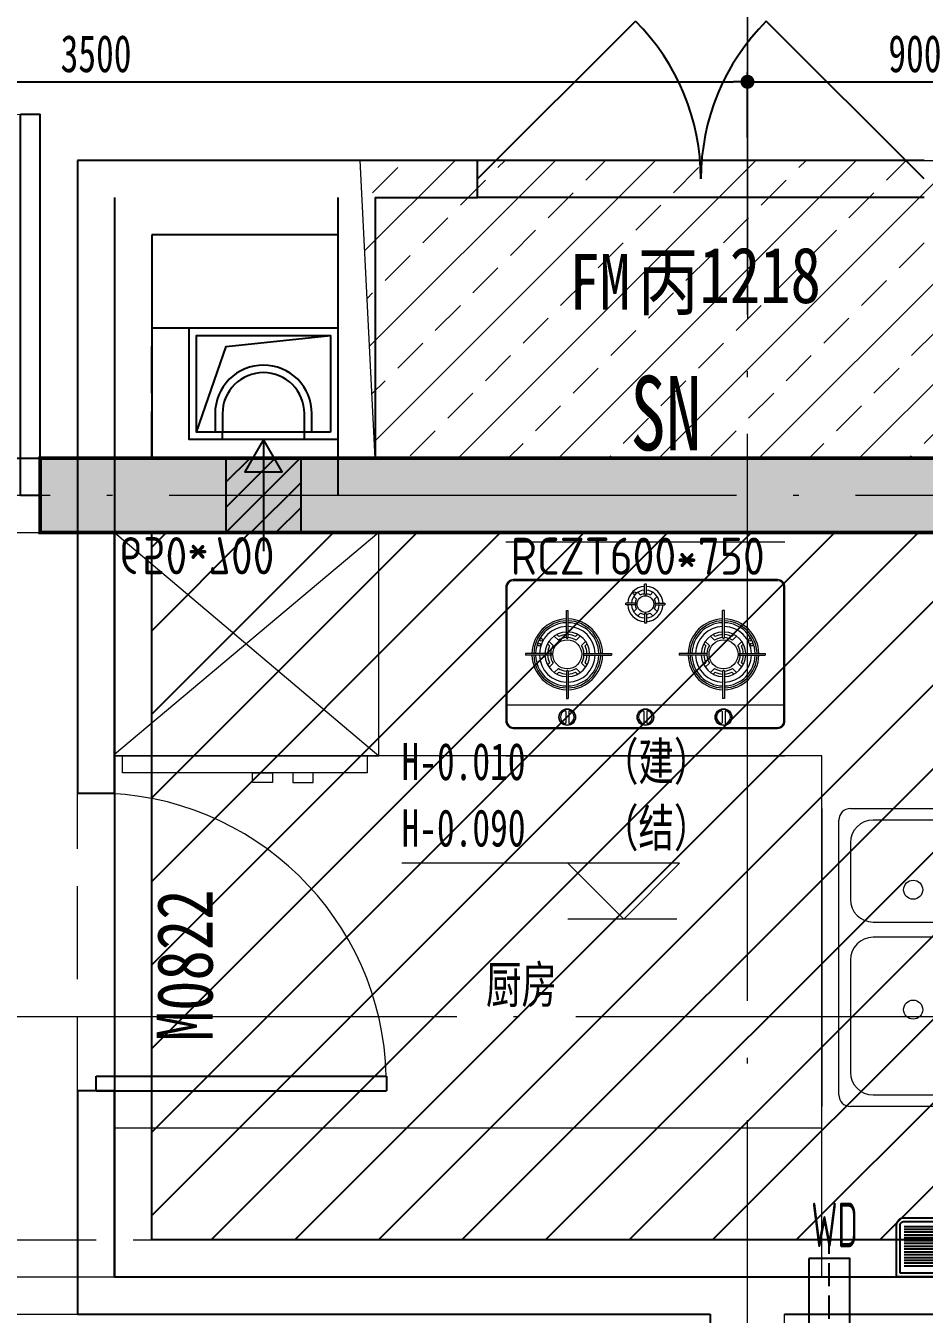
# Model space of a CAD drawing. Header units: millimetres. Extents: x 815519 to 890079, y 147095 to 251022.
# Drawn here: x 844672 to 847085, y 244640 to 248102 of the extents above; entities that cross this region are included whole.
import ezdxf
from ezdxf.enums import TextEntityAlignment as Align

# ---------------------------------------------------------------- set-up
doc = ezdxf.new("R2010")
doc.units = ezdxf.units.MM
doc.header["$LTSCALE"] = 1000
doc.linetypes.add('DASH', pattern=[0.35, 0.25, -0.1])
doc.linetypes.add('DOTE', pattern=[61.468, 50.8, -5.08, 0.508, -5.08])
doc.layers.get('Defpoints').update_dxf_attribs({"color": 1})
for name, color, linetype in [('A-尺寸标注', 53, 'Continuous'), ('DOOR_FIRE', 4, 'Continuous'), ('DOOR_FIRE_TEXT', 7, 'Continuous'), ('FLOOR_HATCH', 9, 'Continuous'), ('FURNITURE', 3, 'Continuous'), ('HOLE', 7, 'Continuous'), ('LVTRY', 84, 'Continuous'), ('PUB_HATCH', 8, 'Continuous'), ('WALL', 2, 'Continuous'), ('WINDOW', 4, 'Continuous'), ('WINDOW_TEXT', 7, 'Continuous'), ('砼墙', 3, 'Continuous'), ('预留洞-厨房', 6, 'Continuous')]:
    doc.layers.add(name, color=color, linetype=linetype)
for name, color, linetype, lineweight in [('A-文字', 50, 'Continuous', 0), ('L-梁', 91, 'DASH', 0), ('S-WALL', 255, 'Continuous', 0), ('S-轴号', 75, 'Continuous', 0), ('S-轴线', 149, 'DOTE', 0), ('厨卫', 154, 'Continuous', 0)]:
    doc.layers.add(name, color=color, linetype=linetype, lineweight=lineweight)
doc.layers.add('DOTE', color=1, linetype='DOTE', plot=False)
doc.styles.get("Standard").update_dxf_attribs({"font": 'gbenor.shx', "bigfont": 'gbcbig.shx'})
doc.styles.add('TH-STYLE1', font='', dxfattribs={"width": 0.7})
doc.styles.add('TSSD_REIN', font='TSSDENG.shx', dxfattribs={"width": 0.69, "height": 0.2, "bigfont": 'TSSDCHN.shx'})
doc.styles.add('宋体', font='', dxfattribs={"width": 0.8})
doc.styles.add('尺寸', font='ROMANC.SHX', dxfattribs={"width": 0.7})
doc.styles.get('TH-STYLE1').set_extended_font_data('STFangsong')
doc.styles.get('宋体').set_extended_font_data('NSimSun')
doc.dimstyles.new('TH-1：50', dxfattribs={"dimscale": 50, "dimtxt": 2, "dimasz": 0.75, "dimexe": 0.5, "dimexo": 0.8, "dimgap": 0.5, "dimtad": 1, "dimdec": 0, "dimrnd": 5, "dimdsep": 46, "dimtxsty": 'TH-STYLE1', "dimblk": 'DOT', "dimcen": 1, "dimdle": 0.5, "dimclrd": 53, "dimclre": 53, "dimclrt": 2, "dimadec": 0, "dimazin": 2, "dimtfac": 1, "dimtdec": 0, "dimtix": 1, "dimtmove": 2, "dimatfit": 3, "dimldrblk": 'HBA_DIMENSION_TICK-天华', "dimfxl": 3, "dimfxlon": 1, "dimarcsym": 0})

# ---------------------------------------------------------------- blocks, each defined once
blk = doc.blocks.new('$DorLib2D$00000116')
at = {"color": 0}
for p, q in [((-0.5, 0), (-0.1464, 0.3536)), ((0.5, 0), (0.1464, 0.3536))]:
    blk.add_line(p, q, dxfattribs=at)
for centre, start, end in [((-0.5, 0), 0, 45), ((0.5, 0), 135, 180)]:
    blk.add_arc(centre, 0.5, start, end, dxfattribs=at)
blk = doc.blocks.new('$DorLib2D$00000001')
for p, q in [((0.45, 0.975), (0.5, 0.975)), ((0.45, 0), (0.45, 0.975)), ((0.5, 0), (0.5, 0.975)), ((0.5, 0), (0.45, 0))]:
    blk.add_line(p, q)
at = {"lineweight": 13}
blk.add_arc((0.475, 0), 0.975, 91.4693, 180, dxfattribs=at)
blk = doc.blocks.new('排气道-01')
at = {"layer": 'PUB_HATCH'}
h = blk.add_hatch(dxfattribs=at)
h.set_pattern_fill('ANSI31', color=256, scale=30, style=0)
h.set_pattern_definition([(45, (-1147660.227, -1236477.326), (-33.6759605, 33.6759605), [])])
h.paths.add_polyline_path([(1069031, -1123333), (1069231, -1123333), (1069231, -1123533), (1069031, -1123533)])
at = {"layer": 'DOTE'}
blk.add_line((1069131, -1123283), (1069131, -1123583), dxfattribs=at)
blk.add_lwpolyline([(1069031, -1123333), (1069231, -1123333), (1069231, -1123533), (1069031, -1123533)], close=True, dxfattribs=at)
at = {"layer": 'FURNITURE', "color": 1, "linetype": 'DASH', "ltscale": 0.5}
blk.add_lwpolyline([(1068831, -1123333), (1068831, -1122983), (1069331, -1122983), (1069331, -1123333)], close=True, dxfattribs=at)
at = {"layer": 'FURNITURE', "color": 3}
for points in [[(1069331, -1123283), (1068931, -1123283), (1068931, -1122983), (1069331, -1122983)], [(1069311, -1123263), (1068951, -1123263), (1068951, -1123003), (1069311, -1123003)]]:
    blk.add_lwpolyline(points, close=True, dxfattribs=at)
at = {"layer": 'FURNITURE', "color": 13}
blk.add_lwpolyline([(1068951, -1123263), (1069031, -1123033), (1069311, -1123003)], dxfattribs=at)
at = {"layer": 'FURNITURE', "color": 3}
for points in [[(1069261, -1123263), (1069261, -1123213, 0.414214), (1069131, -1123083, 0.414214), (1069001, -1123213), (1069001, -1123263)], [(1069241, -1123263), (1069241, -1123213, 0.414214), (1069131, -1123103, 0.414214), (1069021, -1123213), (1069021, -1123263)]]:
    blk.add_lwpolyline(points, format="xyb", dxfattribs=at)
for points in [[(1069021, -1123283), (1069021, -1123263)], [(1069131, -1123283), (1069081, -1123369.9), (1069181, -1123369.9), (1069131, -1123283)], [(1069241, -1123283), (1069241, -1123263)]]:
    blk.add_lwpolyline(points, dxfattribs=at)
blk = doc.blocks.new('hl_Axis-A2')
at = {"color": 75, "ltscale": 2}
blk.add_line((16, 0), (0, 0), dxfattribs=at)
at = {"color": 75}
blk.add_circle((19, 0), 3, dxfattribs=at)
at = {"color": 2, "style": '尺寸', "width": 0.7}
blk.add_attdef('轴号', text='', height=3, dxfattribs=at).set_placement((19, 0), align=Align.MIDDLE_CENTER)
blk = doc.blocks.new('_Dot')
at = {"color": 33, "linetype": 'ByBlock', "lineweight": -2}
blk.add_line((-0.5, 0), (-1, 0), dxfattribs=at)
at = {"color": 33, "linetype": 'ByBlock', "const_width": 0.5}
blk.add_lwpolyline([(-0.25, 0, 1), (0.25, 0, 1)], format="xyb", close=True, dxfattribs=at)
blk = doc.blocks.new('*D415')
at = {"layer": 'A-尺寸标注', "color": 53, "lineweight": -2, "ltscale": 0.5, "transparency": 16777216}
for p, q in [((843110.5, 247801.2), (843110.5, 247976.2)), ((846610.5, 247801.2), (846610.5, 247976.2)), ((843148, 247951.2), (846573, 247951.2))]:
    blk.add_line(p, q, dxfattribs=at)
at = {"layer": 'Defpoints', "color": 0, "ltscale": 0.5, "transparency": 16777216}
for p in [(846610.5, 247951.2), (843110.5, 247185.8), (846610.5, 247185.8)]:
    blk.add_point(p, dxfattribs=at)
at = {"layer": 'A-尺寸标注', "color": 53, "lineweight": -2, "ltscale": 0.5, "transparency": 16777216, "xscale": 37.5, "yscale": 37.5, "zscale": 37.5, "rotation": 180}
blk.add_blockref('_Dot', (843110.5, 247951.2), dxfattribs=at)
at = {"layer": 'A-尺寸标注', "color": 53, "lineweight": -2, "ltscale": 0.5, "transparency": 16777216, "xscale": 37.5, "yscale": 37.5, "zscale": 37.5}
blk.add_blockref('_Dot', (846610.5, 247951.2), dxfattribs=at)
at = {"layer": 'A-尺寸标注', "color": 2, "ltscale": 0.5, "transparency": 16777216, "insert": (844860.5, 248026.2), "char_height": 100, "attachment_point": 5, "style": 'TH-STYLE1'}
blk.add_mtext('3500', dxfattribs=at)
blk = doc.blocks.new('HBA_DIMENSION_TICK-天华')
at = {"color": 50, "linetype": 'ByBlock'}
for points in [[(-72.714, 62.307), (-54.906, 79.963), (-12, -0.037), (0, 0)], [(-72.714, -62.307), (-54.906, -79.963), (-12, 0.037), (0, 0)]]:
    blk.add_solid(points, dxfattribs=at)
blk = doc.blocks.new('*D416')
at = {"layer": 'A-尺寸标注', "color": 53, "lineweight": -2, "ltscale": 0.5, "transparency": 16777216}
for p, q in [((846610.5, 247801.2), (846610.5, 247976.2)), ((847510.5, 247801.2), (847510.5, 247976.2)), ((846648, 247951.2), (847473, 247951.2))]:
    blk.add_line(p, q, dxfattribs=at)
at = {"layer": 'Defpoints', "color": 0, "ltscale": 0.5, "transparency": 16777216}
for p in [(847510.5, 247951.2), (846610.5, 247185.8), (847510.5, 246712.7)]:
    blk.add_point(p, dxfattribs=at)
at = {"layer": 'A-尺寸标注', "color": 53, "lineweight": -2, "ltscale": 0.5, "transparency": 16777216, "xscale": 37.5, "yscale": 37.5, "zscale": 37.5, "rotation": 180}
blk.add_blockref('_Dot', (846610.5, 247951.2), dxfattribs=at)
at = {"layer": 'A-尺寸标注', "color": 53, "lineweight": -2, "ltscale": 0.5, "transparency": 16777216, "xscale": 37.5, "yscale": 37.5, "zscale": 37.5}
blk.add_blockref('_Dot', (847510.5, 247951.2), dxfattribs=at)
at = {"layer": 'A-尺寸标注', "color": 2, "ltscale": 0.5, "transparency": 16777216, "insert": (847060.5, 248026.2), "char_height": 100, "attachment_point": 5, "style": 'TH-STYLE1'}
blk.add_mtext('900', dxfattribs=at)
blk = doc.blocks.new('*D419')
at = {"layer": 'A-尺寸标注', "color": 53, "lineweight": -2, "ltscale": 0.5, "transparency": 16777216}
for p, q in [((843110.5, 248099.7), (843110.5, 248274.7)), ((852410.5, 248099.7), (852410.5, 248274.7)), ((843148, 248249.7), (852373, 248249.7))]:
    blk.add_line(p, q, dxfattribs=at)
at = {"layer": 'Defpoints', "color": 0, "ltscale": 0.5, "transparency": 16777216}
for p in [(852410.5, 248249.7), (843110.5, 246840), (852410.5, 246840)]:
    blk.add_point(p, dxfattribs=at)
at = {"layer": 'A-尺寸标注', "color": 53, "lineweight": -2, "ltscale": 0.5, "transparency": 16777216, "xscale": 37.5, "yscale": 37.5, "zscale": 37.5, "rotation": 180}
blk.add_blockref('_Dot', (843110.5, 248249.7), dxfattribs=at)
at = {"layer": 'A-尺寸标注', "color": 53, "lineweight": -2, "ltscale": 0.5, "transparency": 16777216, "xscale": 37.5, "yscale": 37.5, "zscale": 37.5}
blk.add_blockref('_Dot', (852410.5, 248249.7), dxfattribs=at)
at = {"layer": 'A-尺寸标注', "color": 2, "ltscale": 0.5, "transparency": 16777216, "insert": (847760.5, 248324.7), "char_height": 100, "attachment_point": 5, "style": 'TH-STYLE1'}
blk.add_mtext('9300', dxfattribs=at)
blk = doc.blocks.new('wgwegwevberr')
at = {"layer": 'L-梁', "linetype": 'DASH'}
for p, q in [((842012.3, 147343.9), (843712.3, 147343.9)), ((842212.3, 147143.9), (843712.3, 147143.9)), ((843812.3, 145243.9), (843812.3, 147143.9)), ((844012.3, 145243.9), (844012.3, 147143.9)), ((842212.3, 145243.9), (845612.3, 145243.9)), ((845612.3, 145243.9), (846412.3, 145243.9)), ((842212.3, 145043.9), (845512.3, 145043.9)), ((845512.3, 142144.4), (845512.3, 145043.9)), ((845712.3, 145043.9), (846412.3, 145043.9)), ((845712.3, 142143.9), (845712.3, 145043.9))]:
    blk.add_line(p, q, dxfattribs=at)
blk = doc.blocks.new('A户型左模型')
at = {"layer": 'FLOOR_HATCH'}
h = blk.add_hatch(dxfattribs=at)
h.set_pattern_fill('ANSI31', color=256, scale=100, style=0)
h.set_pattern_definition([(45, (0, 0), (-112.2532, 112.2532), [])])
h.paths.add_polyline_path([(666818.3, -218628), (669218.3, -218628), (669218.3, -220528), (666818.3, -220528)])
at = {"layer": 'HOLE', "linetype": 'Continuous'}
blk.add_lwpolyline([(666818.3, -218628), (669218.3, -218628), (669218.3, -220528), (666818.3, -220528)], close=True, dxfattribs=at)
blk = doc.blocks.new('A$C44E32CAC')
for p, q in [((27.2, 342), (27.2, 260.9)), ((34, 342), (34, 260.9)), ((40.8, 342), (40.8, 260.9)), ((47.6, 342), (47.6, 260.9)), ((54.5, 342), (54.5, 260.9)), ((61.3, 342), (61.3, 260.9)), ((68.1, 342), (68.1, 260.9)), ((74.9, 342), (74.9, 260.9)), ((81.8, 342), (81.8, 260.9)), ((88.6, 342), (88.6, 260.9)), ((95.4, 342), (95.4, 260.9)), ((102.2, 342), (102.2, 260.9)), ((109.1, 342), (109.1, 260.9)), ((115.9, 342), (115.9, 260.9)), ((122.7, 342), (122.7, 260.9)), ((27.2, 18.2), (27.2, 99.2)), ((34, 18.2), (34, 99.2)), ((40.8, 18.2), (40.8, 99.2)), ((47.6, 18.2), (47.6, 99.2)), ((54.5, 18.2), (54.5, 99.2)), ((61.3, 18.2), (61.3, 99.2)), ((68.1, 18.2), (68.1, 99.2)), ((74.9, 18.2), (74.9, 99.2)), ((81.8, 18.2), (81.8, 99.2)), ((88.6, 18.2), (88.6, 99.2)), ((95.4, 18.2), (95.4, 99.2)), ((102.2, 18.2), (102.2, 99.2)), ((109.1, 18.2), (109.1, 99.2)), ((115.9, 18.2), (115.9, 99.2)), ((122.7, 18.2), (122.7, 99.2))]:
    blk.add_line(p, q)
for points in [[(0, 360.2), (125.6, 360.2, -0.414214), (143.6, 342.2), (143.6, 18, -0.414214), (125.6, 0), (0, 0)], [(9, 351.2), (125.6, 351.2, -0.414214), (134.6, 342.2), (134.6, 18, -0.414214), (125.6, 9), (9, 9)]]:
    blk.add_lwpolyline(points, format="xyb", close=True)
for radius in [46.8, 37.8]:
    blk.add_circle((60.1, 177.8), radius)
blk = doc.blocks.new('LHXCP600-800')
at = {"layer": '厨卫'}
for p, q in [((58199.7, 14751.7), (58999.7, 14751.7)), ((58199.7, 14701.7), (58999.7, 14701.7)), ((58230.4, 14647.6), (58969, 14647.6)), ((58199.7, 14228.3), (58199.7, 14616.9)), ((58999.7, 14616.9), (58999.7, 14228.3)), ((58629.2, 14599.2), (58614.9, 14591)), ((58658.6, 14588.7), (58697.4, 14485.1)), ((58443.1, 14565.8), (58291.7, 14565.8)), ((58679.7, 14474.8), (58609.4, 14560.2)), ((58907.6, 14565.8), (58667.2, 14565.8)), ((58230.4, 14504.4), (58230.4, 14289.6)), ((58504.5, 14289.6), (58504.5, 14504.4)), ((58545.4, 14504.4), (58545.4, 14289.6)), ((58697.4, 14485.1), (58679.7, 14474.8)), ((58969, 14289.6), (58969, 14504.4)), ((58291.7, 14228.3), (58443.1, 14228.3)), ((58606.7, 14228.3), (58907.6, 14228.3)), ((58969, 14197.6), (58230.4, 14197.6)), ((58199.7, 14151.7), (58999.7, 14151.7))]:
    blk.add_line(p, q, dxfattribs=at)
for centre, radius in [((58565.8, 14596.5), 20.5), ((58688.5, 14596.5), 20.5), ((58417.5, 14397), 25.6), ((58739.7, 14397), 25.6)]:
    blk.add_circle(centre, radius, dxfattribs=at)
for centre, radius, start, end in [((58230.4, 14616.9), 30.7, 90, 180), ((58969, 14616.9), 30.7, 0, 90), ((58625.2, 14573.2), 20.5, 120, 219.4623), ((58639.4, 14581.5), 20.5, 20.5377, 120), ((58291.7, 14504.4), 61.4, 90, 180), ((58443.1, 14504.4), 61.4, 0, 90), ((58606.7, 14504.4), 61.4, 90, 180), ((58907.6, 14504.4), 61.4, 0, 90), ((58291.7, 14289.6), 61.4, 180, 270), ((58443.1, 14289.6), 61.4, 270, 0), ((58606.7, 14289.6), 61.4, 180, 270), ((58907.6, 14289.6), 61.4, 270, 0), ((58230.4, 14228.3), 30.7, 180, 270), ((58969, 14228.3), 30.7, 270, 0)]:
    blk.add_arc(centre, radius, start, end, dxfattribs=at)
blk.add_text('RCXP600*800', height=100, dxfattribs=at).set_placement((58230.4, 14647.6))
blk = doc.blocks.new('bxx')
for p, q in [((0, 0), (710, -596.4)), ((710, 0), (0, -600))]:
    blk.add_line(p, q)
for points in [[(0, 0), (710, 0), (710, -600), (0, -600)], [(689.2, -600), (31.2, -600), (31.2, -645.8), (689.2, -645.8)], [(176.8, -645.8), (231.1, -645.8), (231.1, -671.4), (176.8, -671.4)], [(339.7, -645.8), (285.4, -645.8), (285.4, -671.4), (339.7, -671.4)]]:
    blk.add_lwpolyline(points, close=True)
at = {"layer": 'Defpoints', "color": 0}
blk.add_text('650*700', height=100, rotation=180, dxfattribs=at).set_placement((697, -12.1))
blk = doc.blocks.new('LHCJ600-750')
at = {"layer": '厨卫'}
for p, q in [((59978.2, 14751.7), (60728.2, 14751.7)), ((59978.2, 14726.7), (60728.2, 14726.7)), ((60708.2, 14625.4), (59998.2, 14625.4)), ((60708.2, 14622.4), (59998.2, 14622.4)), ((60355.7, 14613.2), (60350.7, 14613.2)), ((60350.7, 14587.2), (60350.7, 14613.2)), ((60355.7, 14587.2), (60355.7, 14613.2)), ((59978.2, 14605.4), (59978.2, 14245.5)), ((59981.2, 14605.4), (59981.2, 14245.5)), ((60329.1, 14572.7), (60321.8, 14580)), ((60340.4, 14584), (60333.1, 14591.3)), ((60366.1, 14584), (60373.4, 14591.3)), ((60377.4, 14572.7), (60384.7, 14580)), ((60725.2, 14245.5), (60725.2, 14605.4)), ((60728.2, 14245.5), (60728.2, 14605.4)), ((60140.8, 14542.5), (60145.8, 14542.5)), ((60140.8, 14469.7), (60140.8, 14542.5)), ((60145.8, 14469.7), (60145.8, 14542.5)), ((60300.5, 14557.3), (60300.5, 14562.3)), ((60325.9, 14562.3), (60300.5, 14562.3)), ((60325.9, 14557.3), (60300.5, 14557.3)), ((60321.8, 14539.7), (60329.1, 14547)), ((60384.7, 14539.7), (60377.4, 14547)), ((60380.6, 14562.3), (60405.3, 14562.3)), ((60380.6, 14557.3), (60405.3, 14557.3)), ((60405.3, 14562.3), (60405.3, 14557.3)), ((60560.6, 14469.7), (60560.6, 14542.5)), ((60565.6, 14542.5), (60560.6, 14542.5)), ((60565.6, 14469.7), (60565.6, 14542.5)), ((60333.1, 14528.4), (60340.4, 14535.7)), ((60350.7, 14532.5), (60350.7, 14508.1)), ((60355.7, 14508.1), (60350.7, 14508.1)), ((60355.7, 14532.5), (60355.7, 14508.1)), ((60373.4, 14528.4), (60366.1, 14535.7)), ((60108.5, 14473.7), (60119.3, 14462.8)), ((60115.6, 14477.9), (60120.8, 14472.7)), ((60165.8, 14472.7), (60171, 14477.9)), ((60167.2, 14462.8), (60178.1, 14473.7)), ((60539.2, 14462.8), (60528.4, 14473.7)), ((60540.6, 14472.7), (60535.4, 14477.9)), ((60590.9, 14477.9), (60585.7, 14472.7)), ((60597.9, 14473.7), (60587.1, 14462.8)), ((60090.1, 14452.5), (60095.3, 14447.3)), ((60094.4, 14459.5), (60105.2, 14448.7)), ((60181.4, 14448.7), (60192.2, 14459.5)), ((60191.3, 14447.3), (60196.5, 14452.5)), ((60515.2, 14447.3), (60509.9, 14452.5)), ((60525, 14448.7), (60514.2, 14459.5)), ((60612, 14459.5), (60601.2, 14448.7)), ((60616.3, 14452.5), (60611.1, 14447.3)), ((60031.4, 14427.2), (60031.4, 14422.2)), ((60103.4, 14427.2), (60031.4, 14427.2)), ((60103.4, 14422.2), (60031.4, 14422.2)), ((60090.1, 14397), (60095.3, 14402.2)), ((60094.4, 14390), (60105.2, 14400.8)), ((60181.4, 14400.8), (60192.2, 14390)), ((60188.2, 14427.2), (60262.2, 14427.2)), ((60188.2, 14422.2), (60262.2, 14422.2)), ((60191.3, 14402.2), (60196.5, 14397)), ((60262.2, 14427.2), (60262.2, 14422.2)), ((60444.2, 14427.2), (60444.2, 14422.2)), ((60518.2, 14427.2), (60444.2, 14427.2)), ((60518.2, 14422.2), (60444.2, 14422.2)), ((60515.2, 14402.2), (60509.9, 14397)), ((60525, 14400.8), (60514.2, 14390)), ((60612, 14390), (60601.2, 14400.8)), ((60603.1, 14427.2), (60675, 14427.2)), ((60603.1, 14422.2), (60675, 14422.2)), ((60616.3, 14397), (60611.1, 14402.2)), ((60675, 14427.2), (60675, 14422.2)), ((60108.5, 14375.8), (60119.3, 14386.7)), ((60115.6, 14371.5), (60120.8, 14376.8)), ((60140.8, 14379.8), (60140.8, 14306.3)), ((60145.8, 14379.8), (60145.8, 14306.3)), ((60165.8, 14376.8), (60171, 14371.5)), ((60167.2, 14386.7), (60178.1, 14375.8)), ((60539.2, 14386.7), (60528.4, 14375.8)), ((60540.6, 14376.8), (60535.4, 14371.5)), ((60560.6, 14379.8), (60560.6, 14306.3)), ((60565.6, 14379.8), (60565.6, 14306.3)), ((60590.9, 14371.5), (60585.7, 14376.8)), ((60597.9, 14375.8), (60587.1, 14386.7)), ((60140.8, 14306.3), (60145.8, 14306.3)), ((60565.6, 14306.3), (60560.6, 14306.3)), ((59978.2, 14289.1), (60728.2, 14289.1)), ((60139.3, 14271.5), (60139.3, 14240.7)), ((60147.3, 14271.5), (60147.3, 14240.7)), ((60349.2, 14271.5), (60349.2, 14240.7)), ((60357.2, 14271.5), (60357.2, 14240.7)), ((60559.1, 14271.5), (60559.1, 14240.7)), ((60567.1, 14271.5), (60567.1, 14240.7)), ((59998.2, 14228.5), (60708.2, 14228.5)), ((59998.2, 14225.5), (60708.2, 14225.5)), ((59978.2, 14151.7), (60728.2, 14151.7))]:
    blk.add_line(p, q, dxfattribs=at)
for centre, radius in [((60324.1, 14588.8), 3.73), ((60353.2, 14559.8), 22.4), ((60067.4, 14450.8), 3.73), ((60072.9, 14464), 3.73), ((60143.3, 14424.7), 39), ((60563.1, 14424.7), 39), ((60633.5, 14464), 3.73), ((60639.1, 14450.8), 3.73), ((60143.3, 14256.1), 22.5), ((60143.3, 14256.1), 21.5), ((60353.2, 14256.1), 22.5), ((60353.2, 14256.1), 21.5), ((60563.1, 14256.1), 22.5), ((60563.1, 14256.1), 21.5)]:
    blk.add_circle(centre, radius, dxfattribs=at)
for centre, radius, start, end in [((59998.2, 14605.4), 20, 90, 180), ((59998.2, 14605.4), 17, 90, 180), ((60708.2, 14605.4), 20, 0, 90), ((60708.2, 14605.4), 17, 0, 90), ((60353.2, 14559.8), 47.4, 93.0255, 176.9745), ((60353.2, 14559.8), 37.4, 93.8363, 176.1637), ((60353.2, 14559.8), 27.4, 95.203, 118.0021), ((60353.2, 14587.5), 2.52, 187.9505, 352.0495), ((60353.2, 14559.8), 47.4, 3.0255, 86.9745), ((60353.2, 14559.8), 37.4, 3.8363, 86.1637), ((60353.2, 14559.8), 27.4, 61.9979, 84.797), ((60353.2, 14559.8), 47.4, 183.0255, 266.9745), ((60353.2, 14559.8), 37.4, 183.8363, 266.1637), ((60325.1, 14559.8), 2.62, 287.6318, 72.3682), ((60353.2, 14559.8), 27.4, 151.9979, 174.8384), ((60353.2, 14559.8), 27.4, 185.1616, 208.0021), ((60353.2, 14559.8), 37.4, 273.8363, 356.1637), ((60353.2, 14559.8), 47.4, 273.0255, 356.9745), ((60353.2, 14559.8), 27.4, 5.206, 28.0021), ((60353.2, 14559.8), 27.4, 331.9979, 354.794), ((60380.9, 14559.8), 2.52, 97.2236, 262.7764), ((60143.3, 14424.7), 95, 91.5918, 178.4082), ((60143.3, 14424.7), 90, 91.5918, 178.4082), ((60143.3, 14424.7), 85, 91.6854, 178.3146), ((60143.3, 14424.7), 90, 1.5918, 88.4082), ((60143.3, 14424.7), 85, 1.6854, 88.3146), ((60143.3, 14424.7), 95, 1.5918, 88.4082), ((60353.2, 14559.8), 27.4, 241.9979, 264.7569), ((60353.2, 14532.5), 2.5, 358.3317, 181.6683), ((60353.2, 14559.8), 27.4, 275.2431, 298.0021), ((60563.1, 14424.7), 95, 91.5918, 178.4082), ((60563.1, 14424.7), 90, 91.5918, 178.4082), ((60563.1, 14424.7), 85, 91.6854, 178.3146), ((60563.1, 14424.7), 90, 1.5918, 88.4082), ((60563.1, 14424.7), 85, 1.6854, 88.3146), ((60563.1, 14424.7), 95, 1.5918, 88.4082), ((60143.3, 14424.7), 75, 91.9102, 178.0898), ((60143.3, 14424.7), 60, 92.388, 177.612), ((60143.3, 14424.7), 53, 92.7036, 115.1461), ((60143.3, 14424.7), 75, 1.9102, 88.0898), ((60143.3, 14424.7), 60, 2.388, 87.612), ((60143.3, 14424.7), 53, 64.8539, 87.2964), ((60563.1, 14424.7), 75, 91.9102, 178.0898), ((60563.1, 14424.7), 60, 92.388, 177.612), ((60563.1, 14424.7), 53, 92.7036, 115.1461), ((60563.1, 14424.7), 75, 1.9102, 88.0898), ((60563.1, 14424.7), 60, 2.388, 87.612), ((60563.1, 14424.7), 53, 64.8539, 87.2964), ((60143.3, 14424.7), 53, 154.8539, 177.2964), ((60143.3, 14424.7), 45, 147.8396, 176.8153), ((60143.3, 14424.7), 45, 93.1847, 122.1604), ((60143.3, 14470), 2.52, 186.7354, 353.2646), ((60143.3, 14424.7), 45, 57.8396, 86.8153), ((60143.3, 14424.7), 45, 3.1847, 32.1604), ((60143.3, 14424.7), 53, 2.7036, 25.1461), ((60563.1, 14424.7), 53, 154.8539, 177.2964), ((60563.1, 14424.7), 45, 147.8396, 176.8153), ((60563.1, 14424.7), 45, 93.1847, 122.1604), ((60563.1, 14470), 2.52, 186.7354, 353.2646), ((60563.1, 14424.7), 45, 57.8396, 86.8153), ((60563.1, 14424.7), 45, 3.1847, 32.1604), ((60563.1, 14424.7), 53, 2.7036, 25.1461), ((60143.3, 14424.7), 95, 181.5918, 268.4082), ((60143.3, 14424.7), 90, 181.5918, 268.4082), ((60143.3, 14424.7), 85, 181.6854, 268.3146), ((60143.3, 14424.7), 75, 181.9102, 268.0898), ((60143.3, 14424.7), 60, 182.388, 267.612), ((60143.3, 14424.7), 53, 182.7036, 205.1461), ((60097.5, 14424.7), 2.64, 288.751, 71.249), ((60143.3, 14424.7), 45, 183.1847, 212.1604), ((60143.3, 14424.7), 90, 271.5918, 358.4082), ((60143.3, 14424.7), 75, 271.9102, 358.0898), ((60143.3, 14424.7), 60, 272.388, 357.612), ((60143.3, 14424.7), 85, 271.6854, 358.3146), ((60143.3, 14424.7), 95, 271.5918, 358.4082), ((60143.3, 14424.7), 45, 327.8396, 356.8153), ((60189.2, 14424.7), 2.67, 110.5507, 249.4493), ((60143.3, 14424.7), 53, 334.8539, 357.2964), ((60563.1, 14424.7), 95, 181.5918, 268.4082), ((60563.1, 14424.7), 90, 181.5918, 268.4082), ((60563.1, 14424.7), 85, 181.6854, 268.3146), ((60563.1, 14424.7), 75, 181.9102, 268.0898), ((60563.1, 14424.7), 60, 182.388, 267.612), ((60563.1, 14424.7), 53, 182.7036, 205.1461), ((60517.3, 14424.7), 2.67, 290.5507, 69.4493), ((60563.1, 14424.7), 45, 183.1847, 212.1604), ((60563.1, 14424.7), 60, 272.388, 357.612), ((60563.1, 14424.7), 75, 271.9102, 358.0898), ((60563.1, 14424.7), 90, 271.5918, 358.4082), ((60563.1, 14424.7), 85, 271.6854, 358.3146), ((60563.1, 14424.7), 95, 271.5918, 358.4082), ((60563.1, 14424.7), 45, 327.8396, 356.8153), ((60608.9, 14424.7), 2.64, 108.751, 251.249), ((60563.1, 14424.7), 53, 334.8539, 357.2964), ((60143.3, 14424.7), 45, 237.8396, 266.8153), ((60143.3, 14424.7), 53, 244.8539, 267.2964), ((60143.3, 14378.8), 2.69, 21.7885, 158.2115), ((60143.3, 14424.7), 45, 273.1847, 302.1604), ((60143.3, 14424.7), 53, 272.7036, 295.1461), ((60563.1, 14424.7), 45, 237.8396, 266.8153), ((60563.1, 14424.7), 53, 244.8539, 267.2964), ((60563.1, 14378.8), 2.69, 21.7885, 158.2115), ((60563.1, 14424.7), 45, 273.1847, 302.1604), ((60563.1, 14424.7), 53, 272.7036, 295.1461), ((60143.3, 14256.1), 18.5, 111.3237, 248.6763), ((60137.3, 14271.5), 2, 0, 111.3237), ((60149.3, 14271.5), 2, 68.6763, 180), ((60143.3, 14256.1), 18.5, 291.3237, 68.6763), ((60353.2, 14256.1), 18.5, 111.3237, 248.6763), ((60347.2, 14271.5), 2, 0, 111.3237), ((60359.2, 14271.5), 2, 68.6763, 180), ((60353.2, 14256.1), 18.5, 291.3237, 68.6763), ((60563.1, 14256.1), 18.5, 111.3237, 248.6763), ((60557.1, 14271.5), 2, 0, 111.3237), ((60569.1, 14271.5), 2, 68.6763, 180), ((60563.1, 14256.1), 18.5, 291.3237, 68.6763), ((59998.2, 14245.5), 20, 180, 270), ((59998.2, 14245.5), 17, 180, 270), ((60137.3, 14240.7), 2, 248.6763, 0), ((60149.3, 14240.7), 2, 180, 291.3237), ((60347.2, 14240.7), 2, 248.6763, 0), ((60359.2, 14240.7), 2, 180, 291.3237), ((60557.1, 14240.7), 2, 248.6763, 0), ((60569.1, 14240.7), 2, 180, 291.3237), ((60708.2, 14245.5), 20, 270, 0), ((60708.2, 14245.5), 17, 270, 0)]:
    blk.add_arc(centre, radius, start, end, dxfattribs=at)
blk.add_text('RCZT600*750', height=100, dxfattribs=at).set_placement((59991.4, 14638.4))

msp = doc.modelspace()

# ---------------------------------------------------------------- hatches: boundary and pattern name
at = {"layer": 'PUB_HATCH'}
msp.add_hatch(color=256, dxfattribs=at).paths.add_polyline_path([(849010.5, 247540), (849010.5, 246940), (844710.5, 246940), (844710.5, 246740), (849210.5, 246740), (849210.5, 247740), (848410.5, 247740), (848410.5, 247540)])
at = {"layer": 'S-WALL', "ltscale": 0.5}
h = msp.add_hatch(dxfattribs=at)
h.set_pattern_fill('ANSI33', color=251, scale=30)
h.paths.add_polyline_path([(845570.5, 247740), (849250.5, 247740), (849290.5, 246940), (845610.5, 246940)])

# ---------------------------------------------------------------- linework, layer by layer
at = {"color": 2, "linetype": 'DASH', "ltscale": 0.25}
msp.add_lwpolyline([(846830.5, 244540), (846830.5, 244840)], dxfattribs=at)
at = {"layer": 'A-文字'}
for p, q in [((846428.2, 245851.6), (845682.2, 245851.6)), ((846428.2, 245851.6), (845682.2, 245851.6)), ((846278.2, 245701.6), (846128.2, 245851.6)), ((846278.2, 245701.6), (846128.2, 245851.6)), ((846278.2, 245701.6), (846428.2, 245851.6)), ((846278.2, 245701.6), (846428.2, 245851.6)), ((846420.4, 245701.6), (846128.2, 245701.6)), ((846420.4, 245701.6), (846128.2, 245701.6))]:
    msp.add_line(p, q, dxfattribs=at)
at = {"layer": 'DOOR_FIRE'}
for p, q in [((847085.5, 247740, 300), (845885.5, 247740, 300)), ((847085.5, 247640, 300), (845885.5, 247640, 300))]:
    msp.add_line(p, q, dxfattribs=at)
at = {"layer": 'DOTE'}
for p, q in [((844910.5, 247640), (844910.5, 244740)), ((845510.5, 247640), (845510.5, 246840))]:
    msp.add_line(p, q, dxfattribs=at)
at = {"layer": 'S-WALL', "ltscale": 0.5}
msp.add_lwpolyline([(845570.5, 247740), (849250.5, 247740), (849290.5, 246940), (845610.5, 246940)], close=True, dxfattribs=at)
at = {"layer": 'S-轴线', "linetype": 'DOTE', "ltscale": 0.03}
for p, q in [((846610.5, 236261.4), (846610.5, 248187.2)), ((853957.3, 246840), (842461.4, 246840)), ((842461.4, 245440), (853657.3, 245440)), ((842461.4, 244740), (854282.6, 244740))]:
    msp.add_line(p, q, dxfattribs=at)
at = {"layer": 'WALL'}
for p, q in [((844810.5, 247740), (844810.5, 246740)), ((845510.5, 247740), (844810.5, 247740)), ((845885.5, 247740), (845510.5, 247740)), ((845885.5, 247640), (845885.5, 247740)), ((845610.5, 247640), (845610.5, 246940)), ((845610.5, 247640), (845885.5, 247640)), ((845010.5, 247540), (845010.5, 246940)), ((845510.5, 247540), (845010.5, 247540)), ((845510.5, 247540), (845510.5, 246940)), ((844910.5, 246940), (844710.4, 246940)), ((844710.4, 246940), (844710.4, 246740)), ((844910.5, 246940), (847610.5, 246940)), ((845510.5, 246940), (845010.5, 246940)), ((847360.5, 246940), (845610.5, 246940)), ((844710.4, 246740), (844810.5, 246740)), ((845510.5, 246740), (844810.5, 246740)), ((844810.5, 246740), (844810.5, 246040)), ((844910.5, 246040), (844910.5, 246740)), ((844910.5, 246740), (847410.5, 246740)), ((847410.5, 246740), (845510.5, 246740)), ((844810.5, 246040), (844910.5, 246040)), ((844910.5, 245240), (844810.5, 245240)), ((844810.5, 245240), (844810.5, 244640)), ((844910.5, 244740), (844910.5, 245240)), ((844910.5, 244740), (846610.5, 244740)), ((846610.5, 244740), (847410.5, 244740)), ((844810.5, 244640), (846510.5, 244640)), ((846510.5, 244640), (846510.5, 242840)), ((846710.5, 244640), (847510.5, 244640))]:
    msp.add_line(p, q, dxfattribs=at)
at = {"layer": 'WINDOW'}
for p, q in [((843660.4, 246940), (844710.4, 246940)), ((844910.5, 246040), (844910.5, 245240))]:
    msp.add_line(p, q, dxfattribs=at)
at = {"layer": '厨卫'}
msp.add_line((846810.5, 245140), (844910.4, 245140), dxfattribs=at)
msp.add_lwpolyline([(846810.5, 244740), (846810.5, 246140), (844910.4, 246140)], dxfattribs=at)
at = {"layer": '砼墙', "color": 5, "ltscale": 1, "const_width": 10}
msp.add_lwpolyline([(849010.5, 247540), (849010.5, 246940), (845610.5, 246940), (845610.5, 246940), (844710.5, 246940), (844710.5, 246740), (844810.5, 246740), (844810.5, 246740), (849210.5, 246740), (849210.5, 247740), (848410.5, 247740), (848410.5, 247540)], close=True, dxfattribs=at)
at = {"layer": '预留洞-厨房'}
msp.add_lwpolyline([(846775.5, 244790), (846775.5, 244590), (846885.5, 244590), (846885.5, 244790), (846775.5, 244790)], dxfattribs=at)

# ---------------------------------------------------------------- block references
msp.add_blockref('排气道-01', (-223820.7, 1370272.9))
at = {"layer": 'DOOR_FIRE', "xscale": -1200, "yscale": -1200, "zscale": 100, "rotation": 180}
msp.add_blockref('$DorLib2D$00000116', (846485.5, 247690), dxfattribs=at)
at = {"layer": 'L-梁', "color": 7}
for name, p in [('wgwegwevberr', (998.2, 99596)), ('A户型左模型', (178192.2, 465367.9))]:
    msp.add_blockref(name, p, dxfattribs=at)
at = {"layer": 'LVTRY', "linetype": 'ByBlock', "extrusion": (0, 0, -1), "xscale": -1.108799934387207, "yscale": 1.108799934387207, "zscale": -1, "rotation": 270}
msp.add_blockref('A$C44E32CAC', (-847410.5, 244740), dxfattribs=at)
at = {"layer": 'S-轴号'}
ref = msp.add_blockref('hl_Axis-A2', (846610.5, 247313.1), dxfattribs=dict(at, xscale=66.66666666666666, yscale=66.66666666666666, zscale=66.66666666666666, rotation=90))
ref.add_attrib('轴号', '10-9', dxfattribs={"layer": '0', "color": 2, "height": 150, "style": '尺寸', "width": 0.5}).set_placement((846610.5, 248579.8), align=Align.MIDDLE_CENTER)
at = {"layer": 'WINDOW'}
ref = msp.add_blockref('$DorLib2D$00000001', (844185.4, 246840), dxfattribs=dict(at, xscale=1050, yscale=1050, zscale=1050))
ref.add_attrib('A', 'FDM10523', dxfattribs={"layer": 'WINDOW_TEXT', "height": 150, "style": '宋体', "width": 0.8}).set_placement((843751.8, 246948.2), align=Align.BOTTOM_LEFT)
ref = msp.add_blockref('$DorLib2D$00000001', (844860.5, 245640), dxfattribs=dict(at, xscale=800, yscale=800, zscale=800, rotation=270))
ref.add_attrib('A', 'M0822', dxfattribs={"layer": 'WINDOW_TEXT', "height": 150, "rotation": 90, "style": '宋体', "width": 0.8}).set_placement((845218.8, 245373.3), align=Align.BOTTOM_LEFT)
at = {"layer": '厨卫', "xscale": -1}
msp.add_blockref('bxx', (845620.4, 246740), dxfattribs=at)
at = {"layer": '厨卫'}
msp.add_blockref('LHCJ600-750', (785983.2, 231988.2), dxfattribs=at)
at = {"layer": '厨卫', "extrusion": (0, 0, -1), "xscale": -1, "zscale": -1, "rotation": 90}
msp.add_blockref('LHXCP600-800', (-832658.8, 304198), dxfattribs=at)

# ---------------------------------------------------------------- texts
at = {"color": 8, "style": 'TSSD_REIN', "width": 0.552}
msp.add_text('WD', height=120, dxfattribs=at).set_placement((846782.1, 244820))
at = {"layer": 'A-文字', "style": 'TH-STYLE1', "width": 0.7}
for s, height, p in [('SN', 200, (846296, 246961.1)), ('H-0.010', 100, (845681.1, 246075)), ('（建）', 100, (846222.2, 246075)), ('H-0.090', 100, (845681.1, 245896.6)), ('（结）', 100, (846222.2, 245896.6)), ('厨房', 100, (845907.9, 245475.8))]:
    msp.add_text(s, height=height, dxfattribs=at).set_placement(p)
at = {"layer": 'DOOR_FIRE_TEXT', "style": '宋体', "width": 0.8}
for s, p in [('FM', (846132.1, 247338.5)), ('丙', (846315.5, 247340)), ('1218', (846481.4, 247356.7))]:
    msp.add_text(s, height=150, dxfattribs=at).set_placement(p)

# ---------------------------------------------------------------- dimensions: what is measured, and where the dimension line sits
at = {"layer": 'A-尺寸标注', "ltscale": 0.5}
for base, p1, p2, picture, middle in [((852410.5, 248249.7), (843110.5, 246840), (852410.5, 246840), '*D419', (847760.5, 248324.7)), ((846610.5, 247951.2), (843110.5, 247185.8), (846610.5, 247185.8), '*D415', (844860.5, 248026.2)), ((847510.5, 247951.2), (846610.5, 247185.8), (847510.5, 246712.7), '*D416', (847060.5, 248026.2))]:
    dim = msp.add_linear_dim(base=base, p1=p1, p2=p2, dimstyle='TH-1：50', dxfattribs=at)
    dim.commit()
    dim.dimension.update_dxf_attribs({"geometry": picture, "text_midpoint": middle})

doc.saveas('drawing.dxf')
